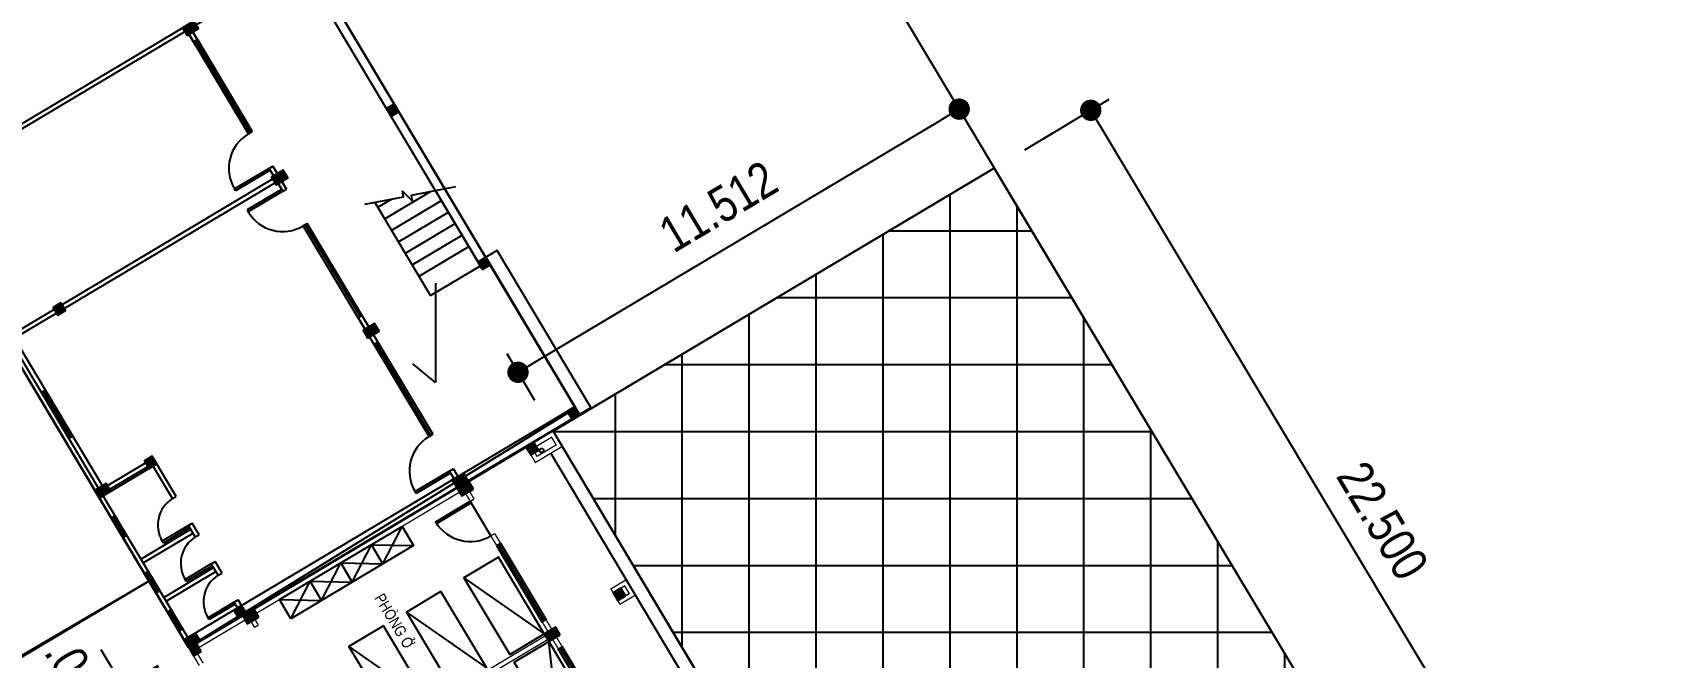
# Model space of a CAD drawing. Header units: millimetres. Extents: x 120 to 288, y 58 to 216.
# Drawn here: x 222.86 to 232.06, y 163.74 to 167.23 of the extents above; entities that cross this region are included whole.
import ezdxf

# ---------------------------------------------------------------- set-up
doc = ezdxf.new("R2010")
doc.units = ezdxf.units.MM
doc.header["$LTSCALE"] = 0.3
doc.header["$MEASUREMENT"] = 0
doc.linetypes.add('DASHDOTX2', pattern=[2, 1, -0.5, 0, -0.5])
doc.layers.get('0').update_dxf_attribs({"linetype": 'CONTINUOUS', "lineweight": 13})
doc.layers.get('DEFPOINTS').update_dxf_attribs({"linetype": 'CONTINUOUS', "lineweight": 13})
for name, color, linetype in [('HATCH', 8, 'CONTINUOUS'), ('HATCH1', 8, 'CONTINUOUS'), ('LAYER 1', 1, 'CONTINUOUS'), ('LAYER1', 1, 'CONTINUOUS'), ('Layer2', 4, 'CONTINUOUS'), ('LAYER5', 5, 'CONTINUOUS'), ('LAYER7', 7, 'CONTINUOUS'), ('THIETBI', 25, 'CONTINUOUS'), ('TUONG', 7, 'CONTINUOUS')]:
    doc.layers.add(name, color=color, linetype=linetype)
doc.styles.add('HELVE-KT', font='vhelvcn.TTF')
doc.linetypes.add('FENCELINE2', pattern='A,0.25,-0.1,[132,ltypeshp.shx,S=0.1,R=0,X=-0.1,Y=0],-0.1,1', length=1.45)
doc.dimstyles.new('1-400', dxfattribs={"dimtxt": 0.2, "dimasz": 0.12, "dimexe": 0.12, "dimexo": 0.2, "dimgap": 0.12, "dimtad": 1, "dimdec": 3, "dimlfac": 4, "dimzin": 4, "dimdsep": 46, "dimtxsty": 'HELVE-KT', "dimblk1": 'DOT', "dimblk2": 'DOT', "dimsah": 1, "dimcen": -0.18, "dimadec": 3, "dimazin": 0, "dimtfac": 1, "dimtdec": 3, "dimtmove": 2, "dimatfit": 3, "dimldrblk": 'DOT', "dimfxl": 0, "dimtolj": 1, "dimtzin": 4, "dimarcsym": 0})

# ---------------------------------------------------------------- blocks, each defined once
blk = doc.blocks.new('NXM')
at = {"layer": 'LAYER7', "ltscale": 5}
h = blk.add_hatch(color=256, dxfattribs=at)
h.paths.add_polyline_path([(-121855.57, 340602.76), (-121855.47, 340602.86), (-121855.67, 340602.86)])
h.paths.add_polyline_path([(-121855.57, 340602.76), (-121855.67, 340602.86), (-121855.67, 340602.66)])
h.paths.add_polyline_path([(-121855.47, 340602.66), (-121855.57, 340602.76), (-121855.67, 340602.66)])
h.paths.add_polyline_path([(-121855.47, 340602.66), (-121855.47, 340602.86), (-121855.57, 340602.76)])
h = blk.add_hatch(color=256, dxfattribs=at)
h.paths.add_polyline_path([(-121855.47, 340601.46), (-121855.67, 340601.46), (-121855.57, 340601.31)])
h.paths.add_polyline_path([(-121855.57, 340601.31), (-121855.47, 340601.16), (-121855.47, 340601.46)])
h.paths.add_polyline_path([(-121855.67, 340601.46), (-121855.67, 340601.16), (-121855.57, 340601.31)])
h.paths.add_polyline_path([(-121855.57, 340601.31), (-121855.67, 340601.16), (-121855.47, 340601.16)])
h = blk.add_hatch(color=256, dxfattribs=at)
h.paths.add_polyline_path([(-121859.27, 340595.86), (-121859.47, 340595.86), (-121859.37, 340595.71)])
h.paths.add_polyline_path([(-121859.37, 340595.71), (-121859.27, 340595.56), (-121859.27, 340595.86)])
h.paths.add_polyline_path([(-121859.47, 340595.86), (-121859.47, 340595.56), (-121859.37, 340595.71)])
h.paths.add_polyline_path([(-121859.37, 340595.71), (-121859.47, 340595.56), (-121859.27, 340595.56)])
h = blk.add_hatch(color=256, dxfattribs=at)
h.paths.add_polyline_path([(-121855.47, 340595.86), (-121855.67, 340595.86), (-121855.57, 340595.71)])
h.paths.add_polyline_path([(-121855.57, 340595.71), (-121855.47, 340595.56), (-121855.47, 340595.86)])
h.paths.add_polyline_path([(-121855.67, 340595.86), (-121855.67, 340595.56), (-121855.57, 340595.71)])
h.paths.add_polyline_path([(-121855.57, 340595.71), (-121855.67, 340595.56), (-121855.47, 340595.56)])
h = blk.add_hatch(color=256, dxfattribs=at)
h.paths.add_polyline_path([(-121859.37, 340593.96), (-121859.27, 340594.06), (-121859.47, 340594.06)])
h.paths.add_polyline_path([(-121859.37, 340593.96), (-121859.47, 340594.06), (-121859.47, 340593.86)])
h.paths.add_polyline_path([(-121859.27, 340593.86), (-121859.37, 340593.96), (-121859.47, 340593.86)])
h.paths.add_polyline_path([(-121859.27, 340593.86), (-121859.27, 340594.06), (-121859.37, 340593.96)])
h = blk.add_hatch(color=256, dxfattribs=at)
h.paths.add_polyline_path([(-121859.37, 340593.96), (-121859.27, 340594.06), (-121859.47, 340594.06)])
h.paths.add_polyline_path([(-121859.37, 340593.96), (-121859.47, 340594.06), (-121859.47, 340593.86)])
h.paths.add_polyline_path([(-121859.27, 340593.86), (-121859.37, 340593.96), (-121859.47, 340593.86)])
h.paths.add_polyline_path([(-121859.27, 340593.86), (-121859.27, 340594.06), (-121859.37, 340593.96)])
h = blk.add_hatch(color=256, dxfattribs=at)
h.paths.add_polyline_path([(-121855.57, 340593.96), (-121855.47, 340594.06), (-121855.67, 340594.06)])
h.paths.add_polyline_path([(-121855.57, 340593.96), (-121855.67, 340594.06), (-121855.67, 340593.86)])
h.paths.add_polyline_path([(-121855.47, 340593.86), (-121855.57, 340593.96), (-121855.67, 340593.86)])
h.paths.add_polyline_path([(-121855.47, 340593.86), (-121855.47, 340594.06), (-121855.57, 340593.96)])
h = blk.add_hatch(color=256, dxfattribs=at)
h.paths.add_polyline_path([(-121855.57, 340593.96), (-121855.47, 340594.06), (-121855.67, 340594.06)])
h.paths.add_polyline_path([(-121855.57, 340593.96), (-121855.67, 340594.06), (-121855.67, 340593.86)])
h.paths.add_polyline_path([(-121855.47, 340593.86), (-121855.57, 340593.96), (-121855.67, 340593.86)])
h.paths.add_polyline_path([(-121855.47, 340593.86), (-121855.47, 340594.06), (-121855.57, 340593.96)])
at = {"layer": 'LAYER 1', "ltscale": 5}
blk.add_circle((-121855.712, 340593.802), 0.045, dxfattribs=at)
at = {"layer": 'LAYER5', "color": 163, "linetype": 'Continuous'}
for p, q in [((-121861.72, 340595.76), (-121859.72, 340595.76)), ((-121859.72, 340595.71), (-121861.72, 340595.71)), ((-121861.72, 340595.66), (-121859.72, 340595.66)), ((-121857.02, 340595.76), (-121859.02, 340595.76)), ((-121859.02, 340595.71), (-121857.02, 340595.71)), ((-121857.02, 340595.66), (-121859.02, 340595.66)), ((-121858.52, 340595.76), (-121858.52, 340595.66)), ((-121858.02, 340595.76), (-121858.02, 340595.66)), ((-121857.52, 340595.76), (-121857.52, 340595.66)), ((-121856.77, 340595.76), (-121855.87, 340595.76))]:
    blk.add_line(p, q, dxfattribs=at)
blk.add_lwpolyline([(-121855.87, 340595.76), (-121855.91, 340595.76), (-121855.91, 340596.66), (-121855.87, 340596.66)], close=True, dxfattribs=at)
blk.add_arc((-121855.866, 340595.76), 0.904, 90.2526, 180, dxfattribs=at)
at = {"layer": 'LAYER7', "ltscale": 5}
for p, q in [((-121855.67, 340602.86), (-121855.47, 340602.66)), ((-121855.47, 340602.86), (-121855.67, 340602.66)), ((-121855.67, 340601.46), (-121855.47, 340601.16)), ((-121855.47, 340601.46), (-121855.67, 340601.16)), ((-121859.47, 340595.86), (-121859.27, 340595.56)), ((-121859.27, 340595.86), (-121859.47, 340595.56)), ((-121855.67, 340595.86), (-121855.47, 340595.56)), ((-121855.47, 340595.86), (-121855.67, 340595.56)), ((-121855.47, 340595.66), (-121855.47, 340593.86)), ((-121859.47, 340594.06), (-121859.27, 340593.86)), ((-121859.27, 340594.06), (-121859.47, 340593.86)), ((-121859.47, 340594.06), (-121859.27, 340593.86)), ((-121859.27, 340594.06), (-121859.47, 340593.86)), ((-121855.67, 340594.06), (-121855.47, 340593.86)), ((-121855.47, 340594.06), (-121855.67, 340593.86)), ((-121855.67, 340594.06), (-121855.47, 340593.86)), ((-121855.47, 340594.06), (-121855.67, 340593.86)), ((-121877.97, 340593.36), (-121855.47, 340593.36)), ((-121877.57, 340593.66), (-121855.87, 340593.66))]:
    blk.add_line(p, q, dxfattribs=at)
at = {"layer": 'LAYER7', "ltscale": 5, "const_width": 0.03}
for points in [[(-121855.92, 340602.86), (-121855.47, 340602.86)], [(-121855.92, 340602.76), (-121855.57, 340602.76)], [(-121855.57, 340602.76), (-121855.57, 340595.76)], [(-121855.47, 340602.86), (-121855.47, 340595.56)], [(-121859.42, 340602.36), (-121859.42, 340595.66)], [(-121859.32, 340602.36), (-121859.32, 340595.66)], [(-121855.82, 340601.36), (-121855.57, 340601.36)], [(-121855.82, 340601.26), (-121855.57, 340601.26)], [(-121859.37, 340595.76), (-121859.72, 340595.76)], [(-121859.37, 340595.66), (-121859.72, 340595.66)], [(-121859.37, 340595.76), (-121859.02, 340595.76)], [(-121859.37, 340595.66), (-121859.02, 340595.66)], [(-121857.02, 340595.76), (-121856.77, 340595.76)], [(-121857.02, 340595.66), (-121856.77, 340595.66)], [(-121856.77, 340595.76), (-121856.77, 340595.66)], [(-121855.87, 340595.76), (-121855.57, 340595.76)], [(-121855.87, 340595.76), (-121855.87, 340595.66)], [(-121855.87, 340595.66), (-121855.57, 340595.66)]]:
    blk.add_lwpolyline(points, dxfattribs=at)
at = {"layer": 'LAYER7', "ltscale": 5}
for points in [[(-121855.67, 340602.66), (-121855.47, 340602.66), (-121855.47, 340602.86), (-121855.67, 340602.86)], [(-121855.67, 340601.16), (-121855.47, 340601.16), (-121855.47, 340601.46), (-121855.67, 340601.46)], [(-121859.47, 340595.56), (-121859.27, 340595.56), (-121859.27, 340595.86), (-121859.47, 340595.86)], [(-121855.67, 340595.56), (-121855.47, 340595.56), (-121855.47, 340595.86), (-121855.67, 340595.86)], [(-121859.47, 340593.86), (-121859.27, 340593.86), (-121859.27, 340594.06), (-121859.47, 340594.06)], [(-121859.47, 340593.86), (-121859.27, 340593.86), (-121859.27, 340594.06), (-121859.47, 340594.06)], [(-121855.67, 340593.86), (-121855.47, 340593.86), (-121855.47, 340594.06), (-121855.67, 340594.06)], [(-121855.67, 340593.86), (-121855.47, 340593.86), (-121855.47, 340594.06), (-121855.67, 340594.06)]]:
    blk.add_lwpolyline(points, close=True, dxfattribs=at)
at = {"layer": 'LAYER7', "ltscale": 5, "const_width": 0.03}
for points in [[(-121859.57, 340593.66), (-121859.17, 340593.66), (-121859.17, 340594.06), (-121859.57, 340594.06)], [(-121859.47, 340593.76), (-121859.27, 340593.76), (-121859.27, 340593.96), (-121859.47, 340593.96)], [(-121855.87, 340593.36), (-121855.47, 340593.36), (-121855.47, 340594.06), (-121855.87, 340594.06)], [(-121855.77, 340593.46), (-121855.57, 340593.46), (-121855.57, 340593.96), (-121855.77, 340593.96)]]:
    blk.add_lwpolyline(points, close=True, dxfattribs=at)
at = {"layer": 'THIETBI', "ltscale": 5}
for p, q in [((-121856.07, 340600.56), (-121855.57, 340599.76)), ((-121855.57, 340600.56), (-121856.07, 340599.76)), ((-121857.27, 340599.76), (-121859.27, 340598.86)), ((-121856.07, 340599.76), (-121855.57, 340598.96)), ((-121855.57, 340599.76), (-121856.07, 340598.96)), ((-121856.07, 340598.96), (-121855.57, 340598.16)), ((-121855.57, 340598.96), (-121856.07, 340598.16)), ((-121857.27, 340598.26), (-121859.27, 340597.36)), ((-121856.07, 340598.16), (-121855.57, 340597.36)), ((-121855.57, 340598.16), (-121856.07, 340597.36)), ((-121861.47, 340596.76), (-121859.47, 340595.86)), ((-121857.27, 340596.76), (-121859.27, 340595.86))]:
    blk.add_line(p, q, dxfattribs=at)
for points in [[(-121856.07, 340600.56), (-121855.57, 340600.56), (-121855.57, 340598.96), (-121856.07, 340598.96)], [(-121856.07, 340598.96), (-121855.57, 340598.96), (-121855.57, 340597.36), (-121856.07, 340597.36)], [(-121859.27, 340598.26), (-121859.27, 340597.36), (-121857.27, 340597.36), (-121857.27, 340598.26)], [(-121859.47, 340596.76), (-121859.47, 340595.86), (-121861.47, 340595.86), (-121861.47, 340596.76)], [(-121859.27, 340596.76), (-121859.27, 340595.86), (-121857.27, 340595.86), (-121857.27, 340596.76)]]:
    blk.add_lwpolyline(points, close=True, dxfattribs=at)
for points in [[(-121859.14, 340599.76), (-121859.27, 340599.76), (-121859.27, 340598.86), (-121857.27, 340598.86), (-121857.27, 340599.76), (-121859.14, 340599.76)], [(-121856.07, 340599.76), (-121855.57, 340599.76)], [(-121856.07, 340598.16), (-121855.57, 340598.16)]]:
    blk.add_lwpolyline(points, dxfattribs=at)
at = {"layer": 'TUONG', "linetype": 'ByBlock', "ltscale": 5, "const_width": 0.03}
for points in [[(-121855.82, 340601.26), (-121855.82, 340601.36)], [(-121859.72, 340595.66), (-121859.72, 340595.76)], [(-121859.02, 340595.66), (-121859.02, 340595.76)], [(-121857.02, 340595.66), (-121857.02, 340595.76)]]:
    blk.add_lwpolyline(points, dxfattribs=at)
at = {"layer": 'LAYER1', "linetype": 'Continuous', "ltscale": 0.05, "insert": (-121856.623, 340598.471), "char_height": 0.25, "width": 17.4622, "attachment_point": 1, "rotation": 180, "style": 'HELVE-KT'}
blk.add_mtext('PHOØNG ÔÛ ', dxfattribs=at)
blk = doc.blocks.new('_DOT')
at = {"color": 0, "linetype": 'ByBlock'}
blk.add_line((-0.5, 0), (-1, 0), dxfattribs=at)
at = {"color": 0, "linetype": 'ByBlock', "const_width": 0.5}
blk.add_lwpolyline([(-0.25, 0, 1), (0.25, 0, 1)], format="xyb", close=True, dxfattribs=at)
blk = doc.blocks.new('*D172')
at = {"layer": 'DEFPOINTS', "color": 0, "lineweight": -2, "ltscale": 5}
for p in [(223.7367, 163.7857), (226.618, 158.9547), (226.2509, 158.7357)]:
    blk.add_point(p, dxfattribs=at)
at = {"layer": 'LAYER 1', "color": 0, "lineweight": -2, "ltscale": 5}
for p, q in [((223.5649, 163.6832), (223.2665, 163.5052)), ((223.431, 163.4636), (226.1894, 158.8388)), ((226.4463, 158.8523), (226.1478, 158.6743))]:
    blk.add_line(p, q, dxfattribs=at)
at = {"layer": 'LAYER 1', "color": 0, "lineweight": -2, "ltscale": 5, "xscale": 0.12, "yscale": 0.12, "zscale": 0.12}
for p, rotation in [((223.3695, 163.5667), 120.8132059783104), ((226.2509, 158.7357), 300.8132059783104)]:
    blk.add_blockref('_DOT', p, dxfattribs=dict(at, rotation=rotation))
at = {"layer": 'LAYER 1', "color": 0, "ltscale": 5, "insert": (225.001, 161.265), "char_height": 0.2, "attachment_point": 5, "rotation": 300.81321, "style": 'HELVE-KT'}
blk.add_mtext('\\A1;22.500', dxfattribs=at)
blk = doc.blocks.new('TTAT')
at = {"layer": 'HATCH', "ltscale": 5}
for points in [[(-121961.41, 340867.551), (-121961.41, 340867.251), (-121961.21, 340867.251), (-121961.21, 340867.551)], [(-121957.51, 340867.551), (-121957.51, 340867.251), (-121957.31, 340867.251), (-121957.31, 340867.551)], [(-121961.41, 340866.251), (-121961.41, 340866.051), (-121961.21, 340866.051), (-121961.21, 340866.251)], [(-121957.51, 340866.251), (-121957.51, 340866.051), (-121957.31, 340866.051), (-121957.31, 340866.251)], [(-121953.51, 340866.251), (-121953.51, 340866.051), (-121953.31, 340866.051), (-121953.31, 340866.251)], [(-121961.41, 340860.551), (-121961.41, 340860.251), (-121961.21, 340860.251), (-121961.21, 340860.551)], [(-121957.51, 340860.551), (-121957.51, 340860.251), (-121957.31, 340860.251), (-121957.31, 340860.551)], [(-121953.51, 340860.551), (-121953.51, 340860.251), (-121953.31, 340860.251), (-121953.31, 340860.551)], [(-121949.61, 340860.551), (-121949.61, 340860.251), (-121949.41, 340860.251), (-121949.41, 340860.551)], [(-121961.41, 340857.551), (-121961.41, 340857.351), (-121961.21, 340857.351), (-121961.21, 340857.551)], [(-121957.51, 340857.551), (-121957.51, 340857.351), (-121957.31, 340857.351), (-121957.31, 340857.551)], [(-121953.51, 340857.551), (-121953.51, 340857.351), (-121953.31, 340857.351), (-121953.31, 340857.551)]]:
    blk.add_hatch(color=256, dxfattribs=at).paths.add_polyline_path(points)
for p, q in [((-121961.41, 340857.351), (-121961.41, 340857.051)), ((-121957.31, 340857.351), (-121961.41, 340857.351)), ((-121957.31, 340857.051), (-121957.31, 340857.351)), ((-121961.41, 340857.051), (-121957.31, 340857.051))]:
    blk.add_line(p, q, dxfattribs=at)
for points in [[(-121961.41, 340867.551), (-121961.41, 340867.251), (-121961.21, 340867.251), (-121961.21, 340867.551)], [(-121961.21, 340857.351), (-121961.41, 340857.351), (-121961.41, 340867.551), (-121961.21, 340867.551)], [(-121957.51, 340867.551), (-121957.51, 340867.251), (-121957.31, 340867.251), (-121957.31, 340867.551)], [(-121961.41, 340866.251), (-121961.41, 340866.051), (-121961.21, 340866.051), (-121961.21, 340866.251)], [(-121957.51, 340866.251), (-121957.51, 340866.051), (-121957.31, 340866.051), (-121957.31, 340866.251)], [(-121953.51, 340866.251), (-121953.51, 340866.051), (-121953.31, 340866.051), (-121953.31, 340866.251)], [(-121961.41, 340860.551), (-121961.41, 340860.251), (-121961.21, 340860.251), (-121961.21, 340860.551)], [(-121957.51, 340860.551), (-121957.51, 340860.251), (-121957.31, 340860.251), (-121957.31, 340860.551)], [(-121953.51, 340860.551), (-121953.51, 340860.251), (-121953.31, 340860.251), (-121953.31, 340860.551)], [(-121949.61, 340860.551), (-121949.61, 340860.251), (-121949.41, 340860.251), (-121949.41, 340860.551)], [(-121961.41, 340857.551), (-121961.41, 340857.351), (-121961.21, 340857.351), (-121961.21, 340857.551)], [(-121957.51, 340857.551), (-121957.51, 340857.351), (-121957.31, 340857.351), (-121957.31, 340857.551)], [(-121957.51, 340857.551), (-121949.41, 340857.551), (-121949.41, 340857.351), (-121957.51, 340857.351)], [(-121953.51, 340857.551), (-121953.51, 340857.351), (-121953.31, 340857.351), (-121953.31, 340857.551)]]:
    blk.add_lwpolyline(points, close=True, dxfattribs=at)
for points in [[(-121961.41, 340867.551), (-121957.31, 340867.551)], [(-121961.41, 340867.451), (-121957.31, 340867.451)], [(-121960.26, 340867.451), (-121960.26, 340866.151)], [(-121960.16, 340867.451), (-121960.16, 340866.151)], [(-121959.26, 340867.451), (-121959.26, 340866.151)], [(-121959.16, 340867.451), (-121959.16, 340866.151)], [(-121957.51, 340866.051), (-121957.51, 340867.551)], [(-121957.46, 340867.551), (-121957.46, 340866.051)], [(-121957.36, 340867.551), (-121957.36, 340866.051)], [(-121957.31, 340867.451), (-121953.31, 340867.451)], [(-121953.46, 340860.401), (-121953.46, 340867.551)], [(-121953.36, 340860.401), (-121953.36, 340867.551)], [(-121949.51, 340857.551), (-121949.51, 340867.551)], [(-121949.41, 340857.551), (-121949.41, 340867.551)], [(-121957.31, 340867.351), (-121953.31, 340867.351)], [(-121961.41, 340866.151), (-121961.06, 340866.151)], [(-121961.41, 340866.051), (-121961.06, 340866.051)], [(-121961.06, 340866.151), (-121961.06, 340866.051)], [(-121960.36, 340866.151), (-121960.06, 340866.151)], [(-121960.36, 340866.151), (-121960.36, 340866.051)], [(-121960.36, 340866.051), (-121960.06, 340866.051)], [(-121960.06, 340866.151), (-121960.06, 340866.051)], [(-121959.36, 340866.151), (-121959.06, 340866.151)], [(-121959.36, 340866.151), (-121959.36, 340866.051)], [(-121959.36, 340866.051), (-121959.06, 340866.051)], [(-121959.06, 340866.151), (-121959.06, 340866.051)], [(-121958.36, 340866.151), (-121957.31, 340866.151)], [(-121958.36, 340866.151), (-121958.36, 340866.051)], [(-121958.36, 340866.051), (-121957.31, 340866.051)], [(-121961.41, 340860.501), (-121961.01, 340860.501)], [(-121961.41, 340860.401), (-121961.01, 340860.401)], [(-121961.01, 340860.501), (-121961.01, 340860.401)], [(-121960.11, 340860.501), (-121954.61, 340860.501)], [(-121960.11, 340860.401), (-121954.61, 340860.401)], [(-121957.01, 340860.501), (-121957.51, 340860.501)], [(-121957.11, 340860.501), (-121957.51, 340860.501)], [(-121957.01, 340860.401), (-121957.51, 340860.401)], [(-121957.11, 340860.401), (-121957.51, 340860.401)], [(-121957.01, 340860.501), (-121957.31, 340860.501)], [(-121957.01, 340860.401), (-121957.31, 340860.401)], [(-121953.71, 340860.501), (-121953.11, 340860.501)], [(-121953.11, 340860.501), (-121953.71, 340860.501)], [(-121953.71, 340860.501), (-121953.71, 340860.401)], [(-121953.71, 340860.501), (-121953.51, 340860.501)], [(-121953.71, 340860.401), (-121953.11, 340860.401)], [(-121953.11, 340860.401), (-121953.71, 340860.401)], [(-121953.71, 340860.401), (-121953.51, 340860.401)], [(-121953.11, 340860.501), (-121953.31, 340860.501)], [(-121953.11, 340860.401), (-121953.31, 340860.401)], [(-121953.11, 340860.501), (-121953.11, 340860.401)], [(-121952.21, 340860.501), (-121949.41, 340860.501)], [(-121949.41, 340860.501), (-121952.21, 340860.501)], [(-121952.21, 340860.401), (-121949.41, 340860.401)], [(-121949.41, 340860.401), (-121952.21, 340860.401)], [(-121949.91, 340860.501), (-121949.61, 340860.501)], [(-121949.91, 340860.401), (-121949.61, 340860.401)], [(-121949.81, 340860.501), (-121949.41, 340860.501)], [(-121949.81, 340860.401), (-121949.41, 340860.401)], [(-121954.899, 340859.064), (-121955.198, 340858.24), (-121955.084, 340858.191), (-121955.39, 340858.117), (-121955.261, 340858.069), (-121955.609, 340857.113)], [(-121957.41, 340858.851), (-121954.976, 340858.851)], [(-121957.41, 340858.851), (-121957.41, 340857.551)], [(-121956.91, 340858.851), (-121956.91, 340857.551)], [(-121956.61, 340858.851), (-121956.61, 340857.551)], [(-121956.31, 340858.851), (-121956.31, 340857.551)], [(-121956.01, 340858.851), (-121956.01, 340857.551)], [(-121955.71, 340858.851), (-121955.71, 340857.551)], [(-121955.41, 340858.851), (-121955.41, 340857.66)], [(-121955.11, 340858.851), (-121955.11, 340858.484)], [(-121957.41, 340857.551), (-121955.449, 340857.551)]]:
    blk.add_lwpolyline(points, dxfattribs=at)
at = {"layer": 'HATCH', "linetype": 'Continuous'}
for points in [[(-121960.985, 340867.551), (-121960.985, 340867.451), (-121960.485, 340867.451), (-121960.485, 340867.551)], [(-121959.985, 340867.551), (-121959.985, 340867.451), (-121959.485, 340867.451), (-121959.485, 340867.551)], [(-121958.535, 340867.551), (-121958.535, 340867.451), (-121958.035, 340867.451), (-121958.035, 340867.551)], [(-121956.01, 340867.451), (-121956.01, 340867.351), (-121954.81, 340867.351), (-121954.81, 340867.451)]]:
    blk.add_lwpolyline(points, close=True, dxfattribs=at)
for points in [[(-121960.485, 340867.501), (-121960.985, 340867.501)], [(-121959.485, 340867.501), (-121959.985, 340867.501)], [(-121958.035, 340867.501), (-121958.535, 340867.501)], [(-121956.01, 340867.401), (-121954.81, 340867.401)], [(-121961.11, 340866.151), (-121961.11, 340866.834)], [(-121961.11, 340866.834), (-121961.06, 340866.834)], [(-121961.06, 340866.151), (-121961.06, 340866.834)], [(-121961.06, 340866.834), (-121961.01, 340866.834)], [(-121960.11, 340866.151), (-121960.11, 340866.834)], [(-121960.11, 340866.834), (-121960.06, 340866.834)], [(-121960.06, 340866.151), (-121960.06, 340866.834)], [(-121960.06, 340866.834), (-121960.01, 340866.834)], [(-121959.11, 340866.151), (-121959.11, 340866.834)], [(-121959.11, 340866.834), (-121959.06, 340866.834)], [(-121959.06, 340866.151), (-121959.06, 340866.834)], [(-121959.06, 340866.834), (-121959.01, 340866.834)], [(-121961.06, 340860.501), (-121961.06, 340861.401)], [(-121961.06, 340861.401), (-121961.01, 340861.401)], [(-121961.01, 340860.501), (-121961.01, 340861.401)], [(-121953.71, 340860.501), (-121953.71, 340861.401)], [(-121953.66, 340861.401), (-121953.71, 340861.401)], [(-121953.66, 340860.501), (-121953.66, 340861.401)], [(-121953.16, 340860.501), (-121953.16, 340861.401)], [(-121953.16, 340861.401), (-121953.11, 340861.401)], [(-121953.11, 340860.501), (-121953.11, 340861.401)], [(-121960.11, 340860.501), (-121960.11, 340860.401)], [(-121957.71, 340860.501), (-121960.11, 340860.501)], [(-121960.11, 340860.451), (-121957.71, 340860.451)], [(-121957.71, 340860.401), (-121960.11, 340860.401)], [(-121959.51, 340860.501), (-121959.51, 340860.401)], [(-121958.91, 340860.501), (-121958.91, 340860.401)], [(-121958.31, 340860.501), (-121958.31, 340860.401)], [(-121957.71, 340860.401), (-121957.71, 340860.501)], [(-121957.01, 340860.501), (-121954.61, 340860.501)], [(-121957.01, 340860.401), (-121957.01, 340860.501)], [(-121954.61, 340860.451), (-121957.01, 340860.451)], [(-121957.01, 340860.401), (-121954.61, 340860.401)], [(-121956.41, 340860.501), (-121956.41, 340860.401)], [(-121955.81, 340860.501), (-121955.81, 340860.401)], [(-121955.21, 340860.501), (-121955.21, 340860.401)], [(-121954.61, 340860.501), (-121954.61, 340860.401)], [(-121952.21, 340860.501), (-121952.21, 340860.401)], [(-121949.81, 340860.501), (-121952.21, 340860.501)], [(-121952.21, 340860.451), (-121949.81, 340860.451)], [(-121949.81, 340860.401), (-121952.21, 340860.401)], [(-121951.61, 340860.501), (-121951.61, 340860.401)], [(-121951.01, 340860.501), (-121951.01, 340860.401)], [(-121950.41, 340860.501), (-121950.41, 340860.401)], [(-121949.81, 340860.401), (-121949.81, 340860.501)]]:
    blk.add_lwpolyline(points, dxfattribs=at)
for centre, radius, start, end in [((-121961.056, 340866.137), 0.697, 1.188, 90.255), ((-121960.056, 340866.137), 0.697, 1.188, 90.255), ((-121959.056, 340866.137), 0.697, 1.188, 90.255), ((-121961.01, 340860.501), 0.9, 0, 90), ((-121953.71, 340860.501), 0.9, 90, 180), ((-121953.11, 340860.501), 0.9, 0, 90)]:
    blk.add_arc(centre, radius, start, end, dxfattribs=at)
blk = doc.blocks.new('*D150')
at = {"layer": 'DEFPOINTS', "color": 0, "lineweight": -2, "ltscale": 5}
for p in [(223.7341, 163.79), (223.7367, 163.7857), (223.367, 163.571)]:
    blk.add_point(p, dxfattribs=at)
at = {"layer": 'LAYER 1', "color": 0, "lineweight": -2, "ltscale": 5}
for p, q in [((223.3055, 163.674), (223.244, 163.7771)), ((223.5624, 163.6875), (223.2639, 163.5095)), ((223.5649, 163.6832), (223.2665, 163.5052)), ((223.3695, 163.5667), (223.367, 163.571)), ((223.431, 163.4636), (223.4925, 163.3606))]:
    blk.add_line(p, q, dxfattribs=at)
at = {"layer": 'LAYER 1', "color": 0, "lineweight": -2, "ltscale": 5, "xscale": 0.12, "yscale": 0.12, "zscale": 0.12}
for p, rotation in [((223.367, 163.571), 300.8132053398299), ((223.3695, 163.5667), 120.8132053398299)]:
    blk.add_blockref('_DOT', p, dxfattribs=dict(at, rotation=rotation))
at = {"layer": 'LAYER 1', "color": 0, "ltscale": 5, "insert": (223.1195, 163.6222), "char_height": 0.2, "attachment_point": 5, "rotation": 300.81321, "style": 'HELVE-KT'}
blk.add_mtext('\\A1;.020', dxfattribs=at)
blk = doc.blocks.new('*D925')
at = {"layer": 'DEFPOINTS', "color": 0, "lineweight": -2, "ltscale": 5}
for p in [(228.0514, 166.8063), (228.2481, 166.4765), (225.7764, 165.0022)]:
    blk.add_point(p, dxfattribs=at)
at = {"layer": 'LAYER 1', "color": 0, "lineweight": -2, "ltscale": 5}
for p, q in [((228.1457, 166.6482), (227.99, 166.9094)), ((225.6828, 165.3935), (227.9484, 166.7448)), ((225.674, 165.174), (225.5182, 165.4351))]:
    blk.add_line(p, q, dxfattribs=at)
at = {"layer": 'LAYER 1', "color": 0, "lineweight": -2, "ltscale": 5, "xscale": 0.12, "yscale": 0.12, "zscale": 0.12}
for p, rotation in [((228.0514, 166.8063), 30.81320597759472), ((225.5797, 165.3321), 210.8132059775947)]:
    blk.add_blockref('_DOT', p, dxfattribs=dict(at, rotation=rotation))
at = {"layer": 'LAYER 1', "color": 0, "ltscale": 5, "insert": (226.7018, 166.26), "char_height": 0.2, "attachment_point": 5, "rotation": 30.81321, "style": 'HELVE-KT'}
blk.add_mtext('\\A1;11.512', dxfattribs=at)
blk = doc.blocks.new('*D926')
at = {"layer": 'DEFPOINTS', "color": 0, "lineweight": -2, "ltscale": 5}
for p in [(228.2481, 166.4765), (231.6764, 161.9726), (231.1359, 161.6493)]:
    blk.add_point(p, dxfattribs=at)
at = {"layer": 'LAYER 1', "color": 0, "lineweight": -2, "ltscale": 5}
for p, q in [((228.4198, 166.5791), (228.8916, 166.8614)), ((228.8502, 166.6968), (231.6148, 162.0756)), ((231.3075, 161.752), (231.7794, 162.0342))]:
    blk.add_line(p, q, dxfattribs=at)
at = {"layer": 'LAYER 1', "color": 0, "lineweight": -2, "ltscale": 5, "xscale": 0.12, "yscale": 0.12, "zscale": 0.12}
for p, rotation in [((228.7886, 166.7998), 120.889229397831), ((231.6764, 161.9726), 300.8892293978311)]:
    blk.add_blockref('_DOT', p, dxfattribs=dict(at, rotation=rotation))
at = {"layer": 'LAYER 1', "color": 0, "ltscale": 5, "insert": (230.4231, 164.5002), "char_height": 0.2, "attachment_point": 5, "rotation": 300.88923, "style": 'HELVE-KT'}
blk.add_mtext('\\A1;22.500', dxfattribs=at)

msp = doc.modelspace()

# ---------------------------------------------------------------- hatches: boundary and pattern name
at = {"layer": 'HATCH', "lineweight": -2, "ltscale": 0.08}
h = msp.add_hatch(dxfattribs=at)
h.set_pattern_fill('NET', color=256, scale=3, style=0)
h.paths.add_polyline_path([(228.65779, 160.17126), (231.13592, 161.6493), (228.24815, 166.47646), (225.77643, 165.00224)])

# ---------------------------------------------------------------- linework, layer by layer
msp.add_lwpolyline([(225.77643, 165.00224), (228.24815, 166.47646)], dxfattribs=at)
at = {"layer": 'HATCH1', "linetype": 'FENCELINE2'}
msp.add_lwpolyline([(239.94924, 165.5553), (236.5113, 163.53785), (231.72418, 160.66597), (222.62095, 175.88282)], dxfattribs=at)
at = {"layer": 'HATCH1', "ltscale": 5}
for points in [[(239.94924, 165.5417), (231.72418, 160.66597), (222.62095, 175.88282)], [(223.51206, 164.16228), (218.8222, 172.02547)]]:
    msp.add_lwpolyline(points, dxfattribs=at)
msp.add_lwpolyline([(208.98014, 166.20723), (217.29663, 171.07354), (218.8222, 172.02547), (218.5989, 172.39986), (220.76675, 173.73885), (225.90127, 165.13012), (223.73343, 163.79113), (223.51206, 164.16228), (213.59128, 158.3564), (211.79067, 161.42208), (211.07975, 161.01144), (210.09162, 162.72214), (210.78714, 163.13066)], close=True, dxfattribs=at)
at = {"layer": 'HATCH1', "linetype": 'Continuous', "ltscale": 0.7}
for points in [[(218.5989, 172.39986), (223.73343, 163.79113), (225.90127, 165.13012), (220.76675, 173.73885), (218.5989, 172.39986)], [(221.90243, 163.20225), (223.51206, 164.16228), (218.8222, 172.02547), (217.29663, 171.07354), (221.90243, 163.20225)]]:
    msp.add_lwpolyline(points, dxfattribs=at)
at = {"layer": 'LAYER1', "linetype": 'Continuous', "ltscale": 0.05}
for points in [[(225.11787, 165.83093), (225.11787, 165.27531)], [(225.11787, 165.27531), (224.98996, 165.37889)]]:
    msp.add_lwpolyline(points, dxfattribs=at)
at = {"layer": 'Layer2', "lineweight": -2, "ltscale": 0.08}
msp.add_lwpolyline([(228.65779, 160.17126), (231.13592, 161.6493), (228.24815, 166.47646), (225.77643, 165.00224)], close=True, dxfattribs=at)

# ---------------------------------------------------------------- block references
at = {"layer": 'Layer2', "linetype": 'DASHDOTX2', "lineweight": -2, "ltscale": 0.0001, "xscale": 0.2499999999990109, "yscale": 0.2500000000145519, "zscale": 0.25, "rotation": 120.8132059761627}
msp.add_blockref('NXM', (57749.8979, 69945.1031), dxfattribs=at)
at = {"layer": 'TUONG', "xscale": 0.2500000000083286, "yscale": 0.2500000000145519, "zscale": 0.25, "rotation": 120.8132059797431}
msp.add_blockref('TTAT', (57793.16029, 70001.74999), dxfattribs=at)

# ---------------------------------------------------------------- dimensions: what is measured, and where the dimension line sits
at = {"layer": 'LAYER 1', "ltscale": 5}
for p1, p2, distance, picture, middle in [((225.77643, 165.00224), (228.24815, 166.47646), 0.38405, '*D925', (226.70178, 166.25996)), ((228.24815, 166.47646), (231.13591, 161.64929), 0.62981, '*D926', (230.42314, 164.50025))]:
    dim = msp.add_aligned_dim(p1=p1, p2=p2, distance=distance, dimstyle='1-400', dxfattribs=at)
    dim.commit()
    dim.dimension.update_dxf_attribs({"geometry": picture, "text_midpoint": middle})
dim = msp.add_linear_dim(base=(223.36697, 163.57099), p1=(223.73668, 163.78567), p2=(223.73412, 163.78997), angle=120.813205, dimstyle='1-400', dxfattribs=at)
dim.commit()
dim.dimension.update_dxf_attribs({"geometry": '*D150', "text_midpoint": (223.11951, 163.62222), "dimtype": 161})
dim = msp.add_linear_dim(base=(226.25088, 158.73572), p1=(223.73668, 163.78567), p2=(226.61802, 158.9547), angle=120.813206, dimstyle='1-400', dxfattribs=at)
dim.commit()
dim.dimension.update_dxf_attribs({"geometry": '*D172', "text_midpoint": (225.00098, 161.26499)})

doc.saveas('drawing.dxf')
